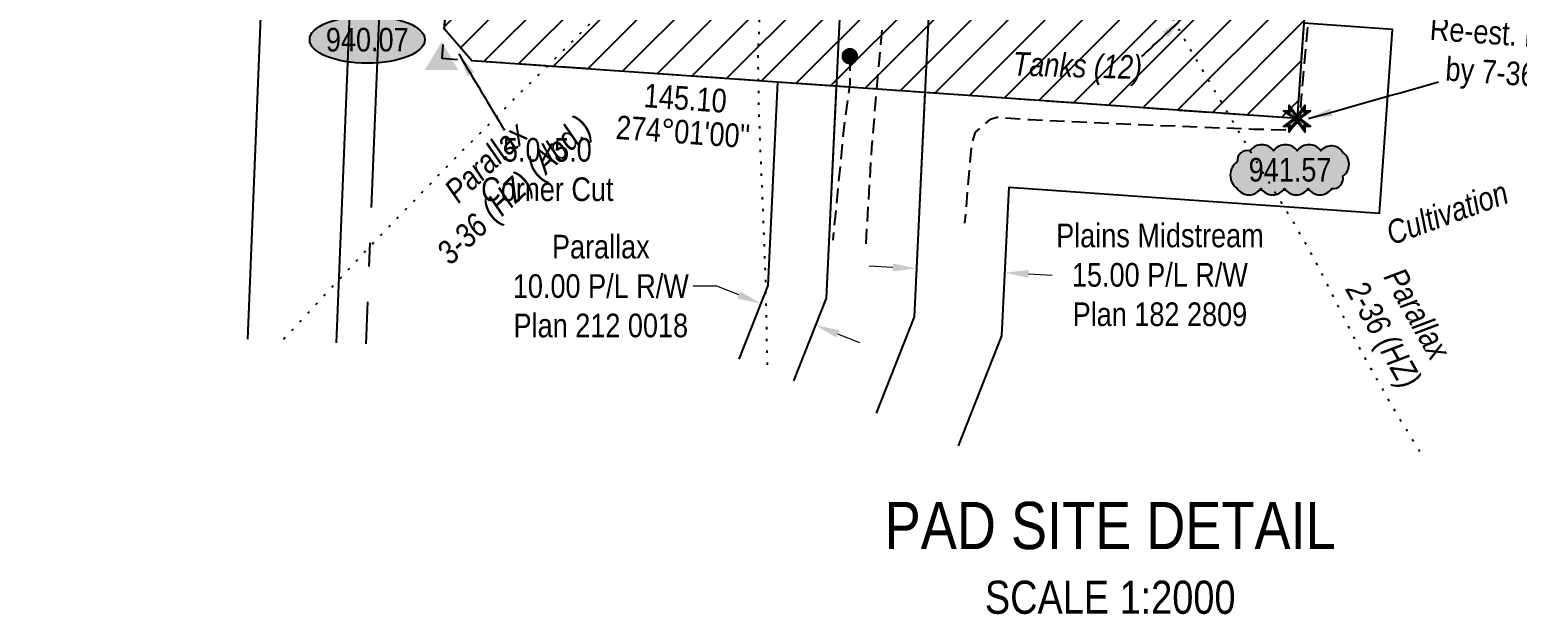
# Model space of a CAD drawing. Extents: x 301555 to 305504, y 5808283 to 5811840.
# Drawn here: x 303619 to 304249, y 5808327 to 5808574 of the extents above; entities that cross this region are included whole.
import ezdxf
from ezdxf.enums import TextEntityAlignment as Align

# ---------------------------------------------------------------- set-up
doc = ezdxf.new("R2010")
doc.units = 0
doc.header["$LTSCALE"] = 5
doc.header["$PDMODE"] = 34
doc.header["$PDSIZE"] = 0.03
for name, pattern in [('foc-ACCESSROAD', [3.75, 2.5, -1.25]), ('foc-DOT', [1, 0.2, -0.8]), ('foc-QUARTERLINE', [33, 25, -3, 2, -3]), ('UG_PIPE', [1.875, 1.25, -0.625])]:
    doc.linetypes.add(name, pattern=pattern)
doc.layers.get('Defpoints').update_dxf_attribs({"color": 9})
for name, color, linetype in [('AS-DRILL', 8, 'foc-DOT'), ('AS-PIPE-UG', 44, 'UG_PIPE'), ('AS-SYMBOL', 7, 'Continuous'), ('C-RW', 13, 'Continuous'), ('C-WS', 13, 'foc-ACCESSROAD'), ('DETAIL-T', 7, 'Continuous'), ('DRILL-T', 8, 'Continuous'), ('F-RW', 190, 'Continuous'), ('L-AREAREQUIRED', 7, 'Continuous'), ('L-BD', 7, 'Continuous'), ('L-MON', 1, 'Continuous'), ('L-MON-T', 1, 'Continuous'), ('L-QSEC', 8, 'foc-QUARTERLINE'), ('P-ELEVATION', 7, 'Continuous'), ('P-PROPOSED', 10, 'Continuous')]:
    doc.layers.add(name, color=color, linetype=linetype)
doc.layers.add('AS-STRUCTURE-T', color=7, linetype='Continuous', true_color=0x454545)
doc.layers.add('P-PROPOSED-EXISTING-H', color=7, linetype='Continuous', true_color=0xffeebd)
for name, color, linetype, lineweight in [('C-RW-T', 13, 'Continuous', 9), ('F-RW-T', 190, 'Continuous', 9), ('T-TEXT', 48, 'Continuous', 18)]:
    doc.layers.add(name, color=color, linetype=linetype, lineweight=lineweight)
doc.styles.add('80', font='ARIALN.TTF', dxfattribs={"height": 10})
doc.styles.add('80CG', font='ARIALN.TTF', dxfattribs={"height": 10})
doc.styles.add('80L', font='ARIALN.TTF', dxfattribs={"height": 10})
doc.styles.add('80LS', font='ARIALNI.TTF', dxfattribs={"height": 10})
doc.dimstyles.new('Compass 5 000', dxfattribs={"dimscale": 5, "dimtxt": 9, "dimasz": 2, "dimexe": 0.2, "dimexo": 0.0625, "dimgap": 0.5, "dimtad": 0, "dimtih": 1, "dimtoh": 1, "dimzin": 0, "dimdsep": 46, "dimtxsty": '80CG', "dimcen": 0.1, "dimse1": 1, "dimse2": 1, "dimclrd": 256, "dimclrt": 256, "dimaunit": 1, "dimadec": 4, "dimazin": 0, "dimtfac": 0.06, "dimtofl": 0, "dimtmove": 0, "dimatfit": 1, "dimfxl": 0.2, "dimtolj": 1, "dimtzin": 0, "dimlwd": -1, "dimarcsym": 0})

# ---------------------------------------------------------------- blocks, each defined once
blk = doc.blocks.new('STRIA')
blk.add_hatch(color=255).paths.add_polyline_path([(-0.04, 1.52), (-1.47, -0.87), (1.39, -0.87)])
blk = doc.blocks.new('STRIAA')
blk.add_blockref('STRIA', (0, 0))
blk = doc.blocks.new('STRIB')
at = {"color": 1}
blk.add_solid([(-1.12, -0.67), (-0.04, 1.13), (1.04, -0.67)], dxfattribs=at)
blk = doc.blocks.new('STRIBB')
blk.add_blockref('STRIB', (0, 0))
blk = doc.blocks.new('STRICC')
for name in ['STRIAA', 'STRIBB']:
    blk.add_blockref(name, (0, 0))
blk = doc.blocks.new('fdspike')
blk.add_blockref('STRICC', (0, 0))
blk = doc.blocks.new('TEMP')
h = blk.add_hatch(color=255)
h.dxf.hatch_style = 1
h.paths.add_polyline_path([(0, 0.25), (-0.67, 1.15), (-0.67, 0.67), (-1.15, 0.67), (-0.25, 0), (-1.15, -0.67), (-0.67, -0.67), (-0.67, -1.15), (0, -0.25), (0.67, -1.15), (0.67, -0.67), (1.15, -0.67), (0.25, 0), (1.15, 0.67), (0.67, 0.67), (0.67, 1.15)])
h.paths.add_polyline_path([(0.57, 0.85), (0.57, 0.57), (0.85, 0.57), (0.08, 0), (0.85, -0.57), (0.57, -0.57), (0.57, -0.85), (0, -0.08), (-0.57, -0.85), (-0.57, -0.57), (-0.85, -0.57), (-0.08, 0), (-0.85, 0.57), (-0.57, 0.57), (-0.57, 0.85), (0, 0.08)], flags=16)
h = blk.add_hatch(color=1)
h.dxf.hatch_style = 1
h.paths.add_polyline_path([(0, 0.08), (-0.57, 0.85), (-0.57, 0.57), (-0.85, 0.57), (-0.08, 0), (-0.85, -0.57), (-0.57, -0.57), (-0.57, -0.85), (0, -0.08), (0.57, -0.85), (0.57, -0.57), (0.85, -0.57), (0.08, 0), (0.85, 0.57), (0.57, 0.57), (0.57, 0.85)])
at = {"color": 1}
for p, q in [((-0.08, 0), (0.08, 0)), ((0, 0.08), (0, -0.08))]:
    blk.add_line(p, q, dxfattribs=at)
at = {"color": 255, "flags": 128}
blk.add_lwpolyline([(-0.25, 0), (-1.15, 0.67), (-0.67, 0.67), (-0.67, 1.15), (0, 0.25), (0.67, 1.15), (0.67, 0.67), (1.15, 0.67), (0.25, 0), (1.15, -0.67), (0.67, -0.67), (0.67, -1.15), (0, -0.25), (-0.67, -1.15), (-0.67, -0.67), (-1.15, -0.67)], close=True, dxfattribs=at)
at = {"color": 1, "flags": 128}
blk.add_lwpolyline([(-0.08, 0), (-0.85, 0.57), (-0.57, 0.57), (-0.57, 0.85), (0, 0.08), (0.57, 0.85), (0.57, 0.57), (0.85, 0.57), (0.08, 0), (0.85, -0.57), (0.57, -0.57), (0.57, -0.85), (0, -0.08), (-0.57, -0.85), (-0.57, -0.57), (-0.85, -0.57)], close=True, dxfattribs=at)
blk = doc.blocks.new('RISER')
h = blk.add_hatch(color=255)
h.dxf.hatch_style = 1
edge = h.paths.add_edge_path()
edge.add_arc((0, 0), 0.7, 0, 360)
blk.add_hatch(color=13).paths.add_polyline_path([(0.58, -0.15), (-0.58, -0.15, 0.774597)])
at = {"color": 13}
blk.add_line((-0.58, -0.15), (0.58, -0.15), dxfattribs=at)
blk.add_circle((0, 0), 0.6, dxfattribs=at)
blk = doc.blocks.new('*D460')
at = {"layer": 'Defpoints', "color": 0, "transparency": 16777216}
for p in [(303994.57, 5808471.04), (304032.11, 5808471.04), (304032.02, 5808469.24)]:
    blk.add_point(p, dxfattribs=at)
at = {"layer": 'F-RW-T', "transparency": 16777216}
for p, q in [((303984.66, 5808473.32), (303974.68, 5808473.8)), ((304042.1, 5808470.57), (304052.09, 5808470.09))]:
    blk.add_line(p, q, dxfattribs=at)
for points in [[(303984.74, 5808474.98), (303984.58, 5808471.65), (303994.65, 5808472.84)], [(304042.18, 5808472.23), (304042.02, 5808468.9), (304032.11, 5808471.04)]]:
    blk.add_solid(points, dxfattribs=at)
at = {"layer": 'F-RW-T', "transparency": 16777216, "insert": (304097.71, 5808470.09), "char_height": 10, "attachment_point": 5, "style": '80CG'}
blk.add_mtext('\\A1;Plains Midstream\\P15.00 P/L R/W\\PPlan 182 2809', dxfattribs=at)
blk = doc.blocks.new('*D462')
at = {"layer": 'C-RW-T', "transparency": 16777216}
for p, q in [((303910.12, 5808465.35), (303900.12, 5808465.35)), ((303919.43, 5808461.69), (303910.12, 5808465.35)), ((303961.29, 5808445.19), (303970.6, 5808441.52))]:
    blk.add_line(p, q, dxfattribs=at)
for points in [[(303920.04, 5808463.24), (303918.82, 5808460.13), (303928.73, 5808458.02)], [(303961.9, 5808446.74), (303960.68, 5808443.64), (303951.99, 5808448.86)]]:
    blk.add_solid(points, dxfattribs=at)
at = {"layer": 'Defpoints', "color": 0, "transparency": 16777216}
for p in [(303928.73, 5808458.02), (303928.48, 5808457.39), (303951.74, 5808448.23)]:
    blk.add_point(p, dxfattribs=at)
at = {"layer": 'C-RW-T', "transparency": 16777216, "insert": (303861.04, 5808465.35), "char_height": 10, "attachment_point": 5, "style": '80CG'}
blk.add_mtext('\\A1;Parallax\\P10.00 P/L R/W\\PPlan 212 0018', dxfattribs=at)
blk = doc.blocks.new('*D468')
at = {"layer": 'C-RW-T', "transparency": 16777216}
for p, q in [((303708.5, 5808615.15), (303698.51, 5808615.55)), ((303765.95, 5808612.82), (303775.94, 5808612.42))]:
    blk.add_line(p, q, dxfattribs=at)
for points in [[(303708.57, 5808616.82), (303708.44, 5808613.48), (303718.5, 5808614.75)], [(303766.01, 5808614.49), (303765.88, 5808611.16), (303755.95, 5808613.23)]]:
    blk.add_solid(points, dxfattribs=at)
at = {"layer": 'Defpoints', "color": 0, "transparency": 16777216}
for p in [(303718.33, 5808610.58), (303718.5, 5808614.75), (303755.79, 5808609.07)]:
    blk.add_point(p, dxfattribs=at)
at = {"layer": 'C-RW-T', "transparency": 16777216, "insert": (303657.64, 5808615.55), "char_height": 10, "attachment_point": 5, "style": '80CG'}
blk.add_mtext('\\A1;840586 Alberta\\P15.00 P/L R/W\\PPlan 092 2274', dxfattribs=at)
blk = doc.blocks.new('we')
at = {"layer": 'P-ELEVATION'}
h = blk.add_hatch(color=111, dxfattribs=at)
h.dxf.hatch_style = 1
edge = h.paths.add_edge_path()
edge.add_ellipse((0, 0), major_axis=(-24.38, 0), ratio=0.410256, start_angle=0, end_angle=360)
at = {"layer": 'P-ELEVATION', "color": 7, "flags": 128}
blk.add_lwpolyline([(0, 0, 12.5, 0, 0), (-12.42, -6.43, 0, 0, 0)], format="xyseb", dxfattribs=at)
at = {"layer": 'P-ELEVATION', "color": 7}
blk.add_ellipse((0, 0), major_axis=(-24.38, 0), ratio=0.410256, dxfattribs=at)
at = {"layer": 'P-ELEVATION', "style": '80'}
blk.add_attdef('ELEVATION', text='', height=10, dxfattribs=at).set_placement((0, 0), align=Align.MIDDLE_CENTER)
blk = doc.blocks.new('wa')
at = {"layer": 'P-ELEVATION'}
h = blk.add_hatch(color=111, dxfattribs=at)
h.dxf.hatch_style = 1
edge = h.paths.add_edge_path()
edge.add_arc((-17.35, -4.5), 6.1, 215, 325)
edge.add_arc((-7.35, -4.5), 6.1, 215, 325)
edge.add_arc((2.65, -4.5), 6.1, 215, 325)
edge.add_arc((12.65, -4.5), 6.1, 215, 325)
edge.add_arc((18.14, -3.7), 4.32, 263.43363, 373.43363)
edge.add_arc((18.85, 2.3), 6.1, 305, 415)
edge.add_arc((17.45, 4.39), 5.69, 30.69553, 140.69553)
edge.add_arc((8.05, 4.5), 6.1, 35, 145)
edge.add_arc((-1.95, 4.5), 6.1, 35, 145)
edge.add_arc((-11.95, 4.5), 6.1, 35, 145)
edge.add_arc((-18.04, 3.81), 4.33, 75.42608, 185.42608)
edge.add_arc((-18.36, -2.3), 6.96, 125, 235)
at = {"color": 240, "flags": 128}
blk.add_lwpolyline([(-22.35, -8, 0.520567), (-12.35, -8, 0.520567), (-2.35, -8, 0.520567), (7.65, -8, 0.520567), (17.65, -8, 0.520567), (22.35, -2.7, 0.520567), (22.35, 7.3, 0.520567), (13.05, 8, 0.520567), (3.05, 8, 0.520567), (-6.95, 8, 0.520567), (-16.95, 8, 0.520567), (-22.35, 3.4, 0.520567)], format="xyb", close=True, dxfattribs=at)
at = {"layer": 'P-ELEVATION', "color": 240, "flags": 128}
blk.add_lwpolyline([(0, 0, 12.5, 0, 0), (-12.42, -6.43, 0, 0, 0)], format="xyseb", dxfattribs=at)
at = {"layer": 'P-ELEVATION', "color": 240, "style": '80'}
blk.add_attdef('ELEVATION', text='', height=10, dxfattribs=at).set_placement((0, 0), align=Align.MIDDLE_CENTER)
blk = doc.blocks.new('*U338')
at = {"layer": 'DETAIL-T', "color": 3, "insert": (0, 0), "char_height": 20, "width": 217.1081, "attachment_point": 5, "style": '80CG'}
blk.add_mtext('PAD SITE DETAIL\\P{\\H0.7x;SCALE 1:2000}', dxfattribs=at)

msp = doc.modelspace()

# ---------------------------------------------------------------- hatches: boundary and pattern name
at = {"layer": 'P-PROPOSED-EXISTING-H'}
h = msp.add_hatch(dxfattribs=at)
h.set_pattern_fill('ANSI31', color=256, scale=3.499769, style=0)
h.set_pattern_definition([(45, (3998.266, 389.976), (-7.857206125, 7.857206125), [])])
h.paths.add_polyline_path([(304419.101, 5808896.093), (304408.421, 5808744.028), (304171.52, 5808760.666), (304155.758, 5808536.234), (303806.392, 5808560.77), (303794.799, 5808574.114), (303809.686, 5808786.078), (303775.464, 5808788.482), (303781.575, 5808940.868)])

# ---------------------------------------------------------------- linework, layer by layer
at = {"layer": 'AS-DRILL', "flags": 128}
for points in [[(303931.58, 5808432.1), (303930.822, 5808468.359), (303929.957, 5808492.339), (303928.902, 5808516.577), (303928.017, 5808540.057), (303927.628, 5808562.792), (303929.541, 5808610.505), (303932.089, 5808634.098), (303935.455, 5808658.133), (303941.98, 5808705.411), (303948.232, 5808752.751), (303953.758, 5808800.695), (303958.156, 5808847.983), (303962.814, 5808895.511), (303967.483, 5808943.289), (303970.17, 5808970.858)], [(303941.864, 5808846.132), (303941.736, 5808846.062), (303940.581, 5808845.333), (303940.196, 5808845.098), (303939.962, 5808844.882), (303939.881, 5808844.735), (303939.854, 5808844.061), (303940.139, 5808843.048), (303940.614, 5808841.803), (303941.228, 5808840.253), (303942.005, 5808838.42), (303943.12, 5808836.273), (303944.498, 5808833.816), (303946.212, 5808831.02), (303948.062, 5808827.868), (303949.95, 5808824.415), (303951.961, 5808820.906), (303954.285, 5808817.085), (303956.796, 5808812.931), (303959.613, 5808808.314), (303962.616, 5808803.339), (303965.726, 5808797.91), (303968.951, 5808792.226), (303972.445, 5808786.381), (303976.056, 5808780.356), (303979.578, 5808773.96), (303983.263, 5808767.281), (303987.215, 5808760.367), (303991.387, 5808753.344), (303995.807, 5808746.261), (304000.323, 5808739.099), (304004.98, 5808731.681), (304009.642, 5808724.388), (304014.552, 5808717.06), (304019.758, 5808709.62), (304025.064, 5808702.177), (304030.463, 5808694.554), (304035.972, 5808686.551), (304041.528, 5808678.472), (304047.128, 5808670.241), (304052.941, 5808661.725), (304058.647, 5808653.014), (304064.073, 5808644.189), (304069.423, 5808635.342), (304074.75, 5808626.547), (304080.058, 5808617.901), (304085.405, 5808608.98), (304090.645, 5808599.887), (304095.863, 5808590.87), (304100.967, 5808582.134), (304106.258, 5808573.064), (304111.264, 5808564.381), (304116.834, 5808554.775), (304122.081, 5808545.857), (304127.378, 5808536.937), (304132.672, 5808527.942), (304138.013, 5808518.896), (304143.435, 5808509.971), (304148.96, 5808501.117), (304154.287, 5808492.321), (304159.314, 5808483.537), (304164.159, 5808474.561), (304168.749, 5808465.494), (304173.291, 5808456.454), (304177.971, 5808447.134), (304182.852, 5808437.831), (304187.987, 5808428.617), (304193.177, 5808419.526), (304198.448, 5808410.583), (304203.799, 5808401.761), (304209.154, 5808393.039), (304209.692, 5808392.181)], [(303948.353, 5808668.01), (303940.321, 5808660.391), (303927.878, 5808648.354), (303915.502, 5808636.09), (303903.347, 5808623.742), (303891.162, 5808611.269), (303878.723, 5808598.707), (303866.13, 5808586.051), (303853.462, 5808573.373), (303840.513, 5808560.581), (303827.486, 5808547.692), (303814.586, 5808534.848), (303801.89, 5808522.121), (303789.493, 5808509.357), (303777.221, 5808496.588), (303765.002, 5808483.867), (303752.929, 5808471.09), (303740.952, 5808458.184), (303728.976, 5808445.303), (303726.552, 5808442.725)]]:
    msp.add_lwpolyline(points, dxfattribs=at)
at = {"layer": 'AS-PIPE-UG', "flags": 128}
for points in [[(304155.393, 5808711.654), (304154.345, 5808696.926), (304152.628, 5808673.179), (304152.6, 5808666.891), (304154.598, 5808662.249), (304160.09, 5808655.104), (304164.433, 5808648.379), (304165.15, 5808644.029), (304165.06, 5808633.974), (304160.743, 5808581.709), (304156.74, 5808535.849), (304155.828, 5808534.421), (304153.028, 5808531.691), (304149.985, 5808531.411), (304137.595, 5808531.716), (304094.913, 5808533.364), (304042.813, 5808535.716), (304028.678, 5808536.721), (304025.583, 5808535.749), (304019.568, 5808530.569), (304017.838, 5808524.936), (304015.038, 5808492.056)], [(303980.023, 5808573.674), (303977.88, 5808550.504), (303975.638, 5808524.011), (303973.12, 5808482.841)], [(303966.44, 5808562.674), (303966.435, 5808550.949), (303963.795, 5808531.234), (303959.24, 5808484.764)]]:
    msp.add_lwpolyline(points, dxfattribs=at)
at = {"layer": 'C-RW', "flags": 128}
for points in [[(303711.538, 5808442.948), (303723.439, 5808736.809)], [(303760.848, 5808734.164), (303749, 5808441.431)], [(303942.734, 5808425.363), (303956.511, 5808460.33), (303966.142, 5808661.299)], [(304002.305, 5808632.49), (303993.671, 5808452.348), (303977.624, 5808411.617)], [(303942.734, 5808425.363), (303956.511, 5808460.33), (303960.805, 5808549.926), (303935.827, 5808551.68), (303931.737, 5808465.652), (303919.474, 5808434.527)]]:
    msp.add_lwpolyline(points, dxfattribs=at)
at = {"layer": 'C-WS', "flags": 128}
msp.add_lwpolyline([(304171.52, 5808760.666), (304155.758, 5808536.234), (303793.923, 5808561.646), (303809.686, 5808786.078)], close=True, dxfattribs=at)
at = {"layer": 'F-RW', "flags": 128}
msp.add_lwpolyline([(304012.513, 5808397.87), (304030.832, 5808444.365), (304033.843, 5808507.206), (304190.67, 5808496.192), (304196.135, 5808574.011), (304158.591, 5808576.572), (304155.758, 5808536.234), (303998.222, 5808547.298), (303993.671, 5808452.348), (303977.624, 5808411.617)], dxfattribs=at)
at = {"layer": 'L-QSEC'}
msp.add_line((303775.464, 5808788.482), (303761.57, 5808440.922), dxfattribs=at)

# ---------------------------------------------------------------- block references
at = {"xscale": 0.99993408, "yscale": 0.99993408, "zscale": 0.99993408}
msp.add_blockref('*U338', (304076.663, 5808350.345), dxfattribs=at)
at = {"layer": 'AS-SYMBOL', "xscale": 4.999670399999993, "yscale": 4.999670399999993, "zscale": 4.999670399999993}
msp.add_blockref('RISER', (303966.428, 5808562.639), dxfattribs=at)
at = {"layer": 'L-AREAREQUIRED', "color": 5, "xscale": 0.99993408, "yscale": 0.99993408, "zscale": 0.99993408}
for name, p, values in [('we', (303762.165, 5808569.656), {'ELEVATION': '940.07'}), ('wa', (304152.804, 5808514.628), {'ELEVATION': '941.57'})]:
    msp.add_blockref(name, p, dxfattribs=at).add_auto_attribs(values)
at = {"layer": 'L-MON', "xscale": 4.999670399999991, "yscale": 4.999670399999991, "zscale": 4.999670399999991}
for name, p in [('fdspike', (303793.875, 5808561.106)), ('TEMP', (304155.758, 5808536.234))]:
    msp.add_blockref(name, p, dxfattribs=at)

# ---------------------------------------------------------------- texts
at = {"layer": 'AS-STRUCTURE-T', "insert": (304034.826, 5808564.489), "char_height": 9.99934, "attachment_point": 1, "rotation": 358.403167, "style": '80L'}
msp.add_mtext_dynamic_manual_height_columns('\\pi0.76456;{\\fArial Narrow|b0|i1|c0|p34;Tanks (12)}', width=54.19277, gutter_width=50, heights=[0], dxfattribs=at)
at = {"layer": 'DRILL-T', "insert": (303778.757, 5808492.954), "char_height": 10.00456, "attachment_point": 1, "rotation": 43.493415, "style": '80L'}
msp.add_mtext_dynamic_manual_height_columns('\\pi20.792;{\\fArial Narrow|b0|i1|c0|p34;Parallax\\P\\pi0.36668;3-36 (HZ) (Abd.)}', width=82.8649, gutter_width=50, heights=[0], dxfattribs=at)
at = {"layer": 'L-BD', "style": '80L'}
for s, height, p in [('145.10', 9.9993, (303896.832, 5808544.896)), ("274°01'00''", 9.99934, (303895.834, 5808530.682))]:
    msp.add_text(s, height=height, rotation=355.9826, dxfattribs=at).set_placement(p, align=Align.MIDDLE)
at = {"layer": 'L-BD', "insert": (303838.385, 5808514.652), "char_height": 10, "width": 56.04816, "attachment_point": 5, "style": '80CG'}
msp.add_mtext('\\A1;5.0x5.0\\PCorner Cut', dxfattribs=at)
at = {"layer": 'T-TEXT', "style": '80LS'}
msp.add_text('Cultivation', height=9.99934, rotation=20, dxfattribs=at).set_placement((304219.29, 5808496.462), align=Align.MIDDLE_CENTER)

# ---------------------------------------------------------------- dimensions: what is measured, and where the dimension line sits
at = {"layer": 'C-RW-T'}
for p1, p2, distance, text, picture, middle in [((303755.785, 5808609.067), (303718.327, 5808610.584), -4.164, '840586 Alberta\\P15.00 P/L R/W\\PPlan 092 2274', '*D468', (303657.639, 5808615.555)), ((303951.743, 5808448.228), (303928.483, 5808457.392), -0.674, 'Parallax\\P10.00 P/L R/W\\PPlan 212 0018', '*D462', (303861.036, 5808465.351))]:
    dim = msp.add_aligned_dim(p1=p1, p2=p2, distance=distance, text=text, dimstyle='Compass 5 000', dxfattribs=at)
    dim.commit()
    dim.dimension.update_dxf_attribs({"geometry": picture, "text_midpoint": middle})
at = {"layer": 'F-RW-T'}
dim = msp.add_linear_dim(base=(304032.11, 5808471.044), p1=(303994.567, 5808471.038), p2=(304032.024, 5808469.243), angle=357.256109, text='Plains Midstream\\P15.00 P/L R/W\\PPlan 182 2809', dimstyle='Compass 5 000', dxfattribs=at)
dim.commit()
dim.dimension.update_dxf_attribs({"geometry": '*D460', "text_midpoint": (304097.708, 5808470.086), "dimtype": 161})

# ---------------------------------------------------------------- leaders
at = {"layer": 'AS-STRUCTURE-T', "path_type": 1}
msp.add_leader([(304107.283, 5808578.712), (304089.921, 5808562.493)], dimstyle='Compass 5 000', override={"dimgap": 0.5, "dimtad": 0}, dxfattribs=at)
at = {"layer": 'L-BD', "path_type": 1}
msp.add_leader([(303800.878, 5808563.648), (303820.212, 5808531.342)], dimstyle='Compass 5 000', override={"dimgap": 0.5, "dimtad": 0}, dxfattribs=at)

# ---------------------------------------------------------------- next in the draw order: texts
at = {"layer": 'DRILL-T', "insert": (304199.127, 5808477.325), "char_height": 10.00456, "attachment_point": 1, "rotation": 299.467713, "style": '80L', "bg_fill": 2}
msp.add_mtext_dynamic_manual_height_columns('\\pi3.5748;{\\fArial Narrow|b0|i1|c0|p34;Parallax\\P\\pi0.37077;2-36 (HZ)}', width=48.43038, gutter_width=50, heights=[0], dxfattribs=at)
at = {"layer": 'L-MON-T', "insert": (304212.603, 5808596.249), "char_height": 9.99854, "attachment_point": 1, "rotation": 355.9825, "style": '80L', "bg_fill": 2}
msp.add_mtext_dynamic_manual_height_columns('\\pi26.09;Fd. No Mk.\\P\\pi0.99153;Re-est. Position\\P\\pi8.7871;by 7-36 Lease', width=80.16139, gutter_width=50, heights=[0], dxfattribs=at)

# ---------------------------------------------------------------- next in the draw order: linework, layer by layer
at = {"layer": 'P-PROPOSED', "flags": 128}
msp.add_lwpolyline([(304419.101, 5808896.093), (304408.421, 5808744.028), (304171.52, 5808760.666), (304155.758, 5808536.234), (303806.392, 5808560.77), (303794.799, 5808574.114), (303809.686, 5808786.078), (303775.464, 5808788.482), (303781.575, 5808940.868)], close=True, dxfattribs=at)

# ---------------------------------------------------------------- next in the draw order: leaders
at = {"layer": 'L-MON-T', "path_type": 1}
msp.add_leader([(304160.628, 5808536.252), (304215.682, 5808551.796)], dimstyle='Compass 5 000', override={"dimgap": 0.5, "dimtad": 0}, dxfattribs=at)

doc.saveas('drawing.dxf')
